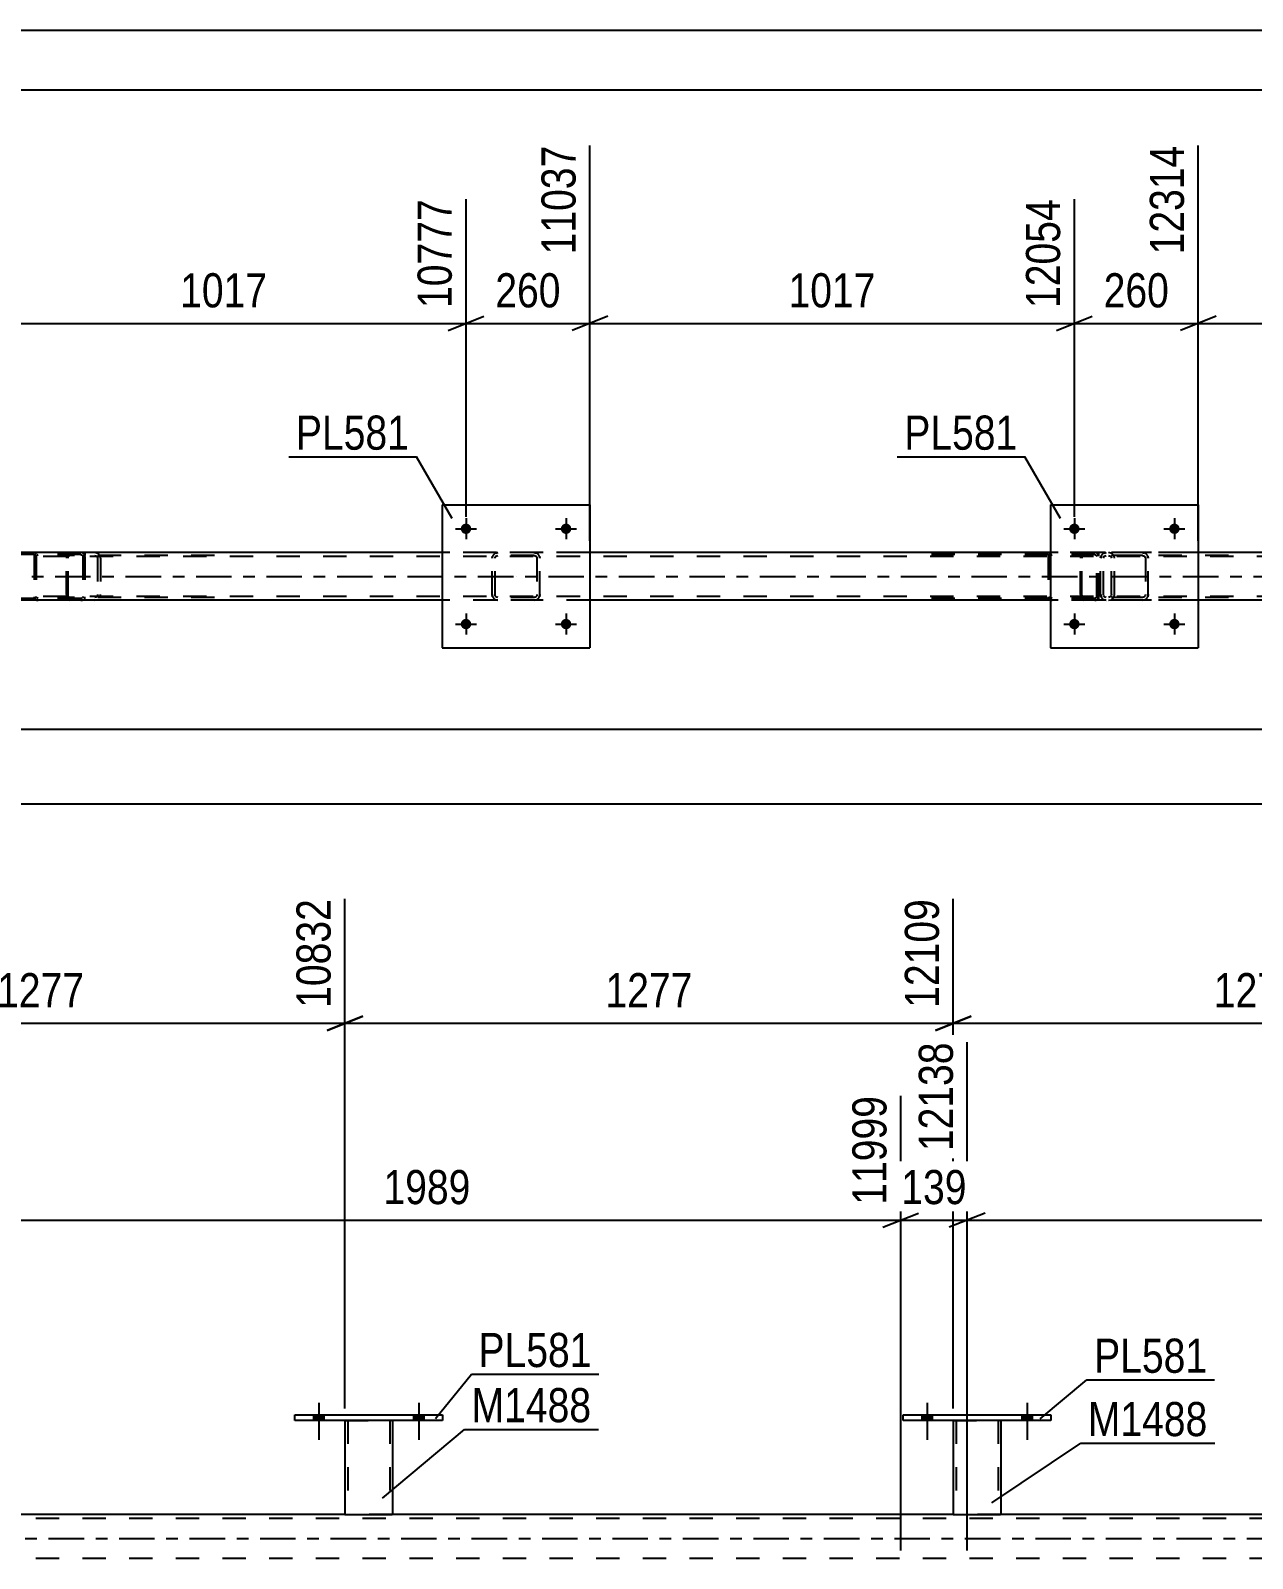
# Model space of a CAD drawing. Header units: millimetres. Extents: x 0 to 841, y 0 to 594.
# Drawn here: x 485.5 to 588.1, y 465.7 to 594 of the extents above; entities that cross this region are included whole.
import ezdxf

# ---------------------------------------------------------------- set-up
doc = ezdxf.new("R2010")
doc.units = ezdxf.units.MM
doc.linetypes.add('DXK_LINE_DOT2', pattern=[3.9198, 1.9599, -1.9599])
doc.linetypes.add('DXK_LINE_DOT3', pattern=[5.9187, 2.979, -0.9799, 0.9799, -0.9799])
doc.styles.add('Arial Narrow', font='ARIALN.TTF', dxfattribs={"height": 0.2})

# ---------------------------------------------------------------- blocks, each defined once
blk = doc.blocks.new('Unknown-814521683-1135')
at = {"color": 5, "linetype": 'Continuous'}
for p, q in [((841, 594), (0, 594)), ((836, 589), (5, 589))]:
    blk.add_line(p, q, dxfattribs=at)
blk = doc.blocks.new('Part-814521683-5058 - 4986')
at = {"color": 7, "linetype": 'DXK_LINE_DOT2'}
for p, q in [((488.51, 549.87), (488.49, 549.69)), ((488.49, 546.65), (488.49, 549.69)), ((488.57, 550.03), (488.51, 549.87)), ((488.66, 550.13), (488.57, 550.03)), ((488.63, 549.69), (488.64, 549.78)), ((488.63, 546.65), (488.63, 549.69)), ((488.64, 549.78), (488.67, 549.86)), ((488.76, 550.17), (488.66, 550.13)), ((488.67, 549.86), (488.71, 549.91)), ((488.71, 549.91), (488.76, 549.93)), ((500.92, 550.17), (488.76, 550.17)), ((500.92, 549.93), (488.76, 549.93)), ((490.04, 550.17), (490.04, 549.93)), ((491.05, 550.13), (490.85, 550.17)), ((490.85, 549.93), (490.95, 549.91)), ((490.95, 549.91), (491.03, 549.86)), ((491.03, 549.86), (491.09, 549.78)), ((491.09, 549.78), (491.1, 549.69)), ((491.1, 549.69), (491.1, 546.65)), ((491.34, 549.77), (491.32, 549.87)), ((491.36, 549.69), (491.34, 549.77)), ((491.36, 549.69), (491.36, 546.65)), ((488.49, 546.65), (488.51, 546.46)), ((488.64, 546.55), (488.63, 546.65)), ((488.67, 546.48), (488.64, 546.55)), ((488.71, 546.42), (488.67, 546.48)), ((491.03, 546.48), (490.95, 546.42)), ((491.09, 546.55), (491.03, 546.48)), ((491.1, 546.65), (491.09, 546.55)), ((491.32, 546.46), (491.34, 546.56)), ((491.34, 546.56), (491.36, 546.65)), ((488.51, 546.46), (488.57, 546.31)), ((488.57, 546.31), (488.66, 546.2)), ((488.66, 546.2), (488.76, 546.17)), ((488.76, 546.41), (488.71, 546.42)), ((500.92, 546.41), (488.76, 546.41)), ((500.92, 546.17), (488.76, 546.17)), ((490.04, 546.17), (490.04, 546.41)), ((490.95, 546.42), (490.85, 546.41)), ((490.85, 546.17), (491.05, 546.2))]:
    blk.add_line(p, q, dxfattribs=at)
blk.add_arc((490.87, 549.67), 0.492, 23.8494, 68.8059, dxfattribs=at)
blk = doc.blocks.new('Part-814521683-5015 - 4986')
at = {"color": 7, "linetype": 'DXK_LINE_DOT2'}
for p, q in [((755.04, 549.85), (90.98, 549.85)), ((755.04, 550.17), (162.47, 550.17)), ((532.44, 550.17), (520.04, 550.17)), ((583.52, 550.17), (571.12, 550.17)), ((755.04, 546.49), (90.98, 546.49)), ((532.44, 546.17), (520.04, 546.17)), ((583.52, 546.17), (571.12, 546.17))]:
    blk.add_line(p, q, dxfattribs=at)
at = {"color": 2, "linetype": 'Continuous'}
for p, q in [((520.04, 550.17), (481.36, 550.17)), ((571.12, 550.17), (532.44, 550.17)), ((622.2, 550.17), (583.52, 550.17)), ((520.04, 546.17), (481.36, 546.17)), ((571.12, 546.17), (532.44, 546.17)), ((622.2, 546.17), (583.52, 546.17))]:
    blk.add_line(p, q, dxfattribs=at)
at = {"color": 7, "linetype": 'DXK_LINE_DOT3'}
blk.add_line((90.98, 548.17), (755.04, 548.17), dxfattribs=at)
blk = doc.blocks.new('Bolt-814521683-5163 - 4986')
at = {"linetype": 'Continuous'}
for points in [[(573.56, 544.17, -1), (572.68, 544.17, -1)], [(581.96, 544.17, -1), (581.08, 544.17, -1)]]:
    blk.add_hatch(color=1, dxfattribs=at).paths.add_polyline_path(points)
at = {"color": 1, "linetype": 'Continuous'}
for p, q in [((572.24, 544.17), (574, 544.17)), ((573.12, 545.05), (573.12, 543.29)), ((580.64, 544.17), (582.4, 544.17)), ((581.52, 545.05), (581.52, 543.29))]:
    blk.add_line(p, q, dxfattribs=at)
blk = doc.blocks.new('Part-814521683-5085 - 4986')
at = {"color": 7, "linetype": 'DXK_LINE_DOT2'}
for p, q in [((574.83, 550.17), (559.5, 550.17)), ((574.83, 550.01), (559.5, 550.01)), ((570.94, 549.97), (570.92, 549.85)), ((570.92, 549.85), (570.92, 546.49)), ((571.09, 549.85), (571.1, 549.91)), ((571.09, 549.85), (571.09, 546.49)), ((571.1, 549.91), (571.14, 549.96)), ((571.26, 550.17), (571.13, 550.14)), ((571.14, 549.96), (571.19, 549.99)), ((571.19, 549.99), (571.26, 550.01)), ((574.96, 550.14), (574.83, 550.17)), ((574.83, 550.01), (574.9, 549.99)), ((574.9, 549.99), (574.95, 549.96)), ((574.95, 549.96), (574.99, 549.91)), ((574.99, 549.91), (575, 549.85)), ((575, 546.49), (575, 549.85)), ((575.17, 549.85), (575.15, 549.97)), ((575.17, 546.49), (575.17, 549.85)), ((570.92, 546.49), (570.94, 546.36)), ((571.1, 546.43), (571.09, 546.49)), ((575, 546.49), (574.99, 546.43)), ((575.15, 546.36), (575.17, 546.49)), ((574.83, 546.33), (559.5, 546.33)), ((574.83, 546.17), (559.5, 546.17)), ((571.14, 546.37), (571.1, 546.43)), ((571.13, 546.19), (571.26, 546.17)), ((571.19, 546.34), (571.14, 546.37)), ((571.26, 546.33), (571.19, 546.34)), ((574.9, 546.34), (574.83, 546.33)), ((574.83, 546.17), (574.96, 546.19)), ((574.95, 546.37), (574.9, 546.34)), ((574.99, 546.43), (574.95, 546.37))]:
    blk.add_line(p, q, dxfattribs=at)
for centre, start, end in [((571.24, 549.83), 110.7583, 155.68), ((574.84, 549.83), 24.32, 69.2417), ((571.24, 546.5), 204.32, 249.2417), ((574.84, 546.5), 290.7583, 335.68)]:
    blk.add_arc(centre, 0.331, start, end, dxfattribs=at)
blk = doc.blocks.new('Part-814521683-5089 - 4986')
at = {"color": 7, "linetype": 'DXK_LINE_DOT2'}
for p, q in [((573.65, 549.87), (573.63, 549.69)), ((573.63, 546.65), (573.63, 549.69)), ((573.7, 550.03), (573.65, 549.87)), ((573.79, 550.13), (573.7, 550.03)), ((573.76, 549.69), (573.77, 549.78)), ((573.76, 546.65), (573.76, 549.69)), ((573.77, 549.78), (573.8, 549.86)), ((573.9, 550.17), (573.79, 550.13)), ((573.8, 549.86), (573.84, 549.91)), ((573.84, 549.91), (573.9, 549.93)), ((586.05, 550.17), (573.9, 550.17)), ((586.05, 549.93), (573.9, 549.93)), ((575.17, 549.93), (575.17, 550.17)), ((576.18, 550.13), (575.99, 550.17)), ((575.99, 549.93), (576.08, 549.91)), ((576.08, 549.91), (576.17, 549.86)), ((576.17, 549.86), (576.22, 549.78)), ((576.22, 549.78), (576.24, 549.69)), ((576.24, 546.65), (576.24, 549.69)), ((576.49, 549.69), (576.45, 549.87)), ((576.49, 546.65), (576.49, 549.69)), ((573.63, 546.65), (573.65, 546.46)), ((573.77, 546.55), (573.76, 546.65)), ((573.8, 546.48), (573.77, 546.55)), ((573.84, 546.42), (573.8, 546.48)), ((576.17, 546.48), (576.08, 546.42)), ((576.22, 546.55), (576.17, 546.48)), ((576.24, 546.65), (576.22, 546.55)), ((576.45, 546.46), (576.49, 546.65)), ((573.65, 546.46), (573.7, 546.31)), ((573.7, 546.31), (573.79, 546.2)), ((573.79, 546.2), (573.9, 546.17)), ((573.9, 546.41), (573.84, 546.42)), ((586.05, 546.41), (573.9, 546.41)), ((586.05, 546.17), (573.9, 546.17)), ((575.17, 546.17), (575.17, 546.41)), ((576.08, 546.42), (575.99, 546.41)), ((575.99, 546.17), (576.18, 546.2))]:
    blk.add_line(p, q, dxfattribs=at)
for centre, start, end in [((576, 549.67), 23.8494, 68.8059), ((576, 546.66), 291.1941, 336.1506)]:
    blk.add_arc(centre, 0.492, start, end, dxfattribs=at)
blk = doc.blocks.new('Part-814521683-5098 - 4986')
at = {"color": 7, "linetype": 'DXK_LINE_DOT2'}
for p, q in [((489.7, 550.17), (474.37, 550.17)), ((489.7, 550.01), (474.37, 550.01)), ((485.81, 549.97), (485.78, 549.85)), ((485.78, 549.85), (485.78, 546.49)), ((485.95, 549.85), (485.96, 549.91)), ((485.95, 549.85), (485.95, 546.49)), ((485.96, 549.91), (486, 549.96)), ((486.12, 550.17), (485.99, 550.14)), ((486, 549.96), (486.06, 549.99)), ((486.06, 549.99), (486.12, 550.01)), ((489.83, 550.14), (489.7, 550.17)), ((489.7, 550.01), (489.76, 549.99)), ((489.76, 549.99), (489.79, 549.98)), ((489.79, 549.98), (489.82, 549.96)), ((489.82, 549.96), (489.86, 549.91)), ((489.86, 549.91), (489.87, 549.85)), ((489.87, 549.85), (489.87, 546.49)), ((490.04, 549.85), (490.01, 549.97)), ((490.04, 549.85), (490.04, 546.49)), ((485.78, 546.49), (485.81, 546.36)), ((485.96, 546.43), (485.95, 546.49)), ((489.87, 546.49), (489.86, 546.43)), ((490.01, 546.36), (490.04, 546.49)), ((489.7, 546.33), (474.37, 546.33)), ((489.7, 546.17), (474.37, 546.17)), ((486, 546.37), (485.96, 546.43)), ((485.99, 546.19), (486.12, 546.17)), ((486.06, 546.34), (486, 546.37)), ((486.12, 546.33), (486.06, 546.34)), ((489.7, 546.33), (489.76, 546.34)), ((489.7, 546.17), (489.83, 546.19)), ((489.76, 546.34), (489.79, 546.35)), ((489.79, 546.35), (489.82, 546.37)), ((489.86, 546.43), (489.82, 546.37))]:
    blk.add_line(p, q, dxfattribs=at)
for centre, start, end in [((486.11, 549.83), 110.7583, 155.68), ((489.71, 549.83), 24.32, 69.2417), ((486.11, 546.5), 204.32, 249.2417)]:
    blk.add_arc(centre, 0.331, start, end, dxfattribs=at)
blk = doc.blocks.new('Part-814521683-5120 - 4986')
at = {"color": 7, "linetype": 'DXK_LINE_DOT2'}
for p, q in [((575.32, 549.69), (575.36, 549.87)), ((575.36, 549.87), (575.32, 549.69)), ((575.32, 546.65), (575.32, 549.69)), ((575.56, 549.69), (575.58, 549.78)), ((575.56, 546.65), (575.56, 549.69)), ((575.58, 549.78), (575.63, 549.86)), ((575.62, 550.13), (575.8, 550.17)), ((575.8, 550.17), (575.62, 550.13)), ((575.63, 549.86), (575.71, 549.91)), ((575.71, 549.91), (575.8, 549.93)), ((578.84, 550.17), (575.8, 550.17)), ((578.84, 549.93), (575.8, 549.93)), ((578.84, 550.17), (579.02, 550.13)), ((579.02, 550.13), (578.84, 550.17)), ((578.84, 549.93), (578.93, 549.91)), ((578.93, 549.91), (579.01, 549.86)), ((579.01, 549.86), (579.06, 549.78)), ((579.06, 549.78), (579.08, 549.69)), ((579.08, 549.69), (579.08, 546.65)), ((579.28, 549.87), (579.32, 549.69)), ((579.32, 549.69), (579.28, 549.87)), ((579.32, 546.65), (579.32, 549.69)), ((575.36, 546.46), (575.32, 546.65)), ((575.32, 546.65), (575.36, 546.46)), ((575.58, 546.55), (575.56, 546.65)), ((575.63, 546.48), (575.58, 546.55)), ((575.71, 546.42), (575.63, 546.48)), ((579.01, 546.48), (578.93, 546.42)), ((579.06, 546.55), (579.01, 546.48)), ((579.08, 546.65), (579.06, 546.55)), ((579.32, 546.65), (579.28, 546.46)), ((579.28, 546.46), (579.32, 546.65)), ((575.8, 546.17), (575.62, 546.2)), ((575.62, 546.2), (575.8, 546.17)), ((575.8, 546.41), (575.71, 546.42)), ((578.84, 546.41), (575.8, 546.41)), ((578.84, 546.17), (575.8, 546.17)), ((578.93, 546.42), (578.84, 546.41)), ((579.02, 546.2), (578.84, 546.17)), ((578.84, 546.17), (579.02, 546.2))]:
    blk.add_line(p, q, dxfattribs=at)
at = {"color": 7, "linetype": 'DXK_LINE_DOT3'}
blk.add_line((577.32, 548.17), (577.32, 548.17), dxfattribs=at)
at = {"color": 7, "linetype": 'DXK_LINE_DOT2'}
for centre, start, end in [((575.8, 549.69), 112.5, 157.5), ((575.8, 549.69), 112.5, 157.5), ((578.84, 549.69), 22.5, 67.5), ((578.84, 549.69), 22.5, 67.5), ((575.8, 546.65), 202.5, 247.5), ((575.8, 546.65), 202.5, 247.5), ((578.84, 546.65), 292.5, 337.5), ((578.84, 546.65), 292.5, 337.5)]:
    blk.add_arc(centre, 0.48, start, end, dxfattribs=at)
blk = doc.blocks.new('Bolt-814521683-5162 - 4986')
at = {"linetype": 'Continuous'}
for points in [[(573.56, 552.17, -1), (572.68, 552.17, -1)], [(581.96, 552.17, -1), (581.08, 552.17, -1)]]:
    blk.add_hatch(color=1, dxfattribs=at).paths.add_polyline_path(points)
at = {"color": 1, "linetype": 'Continuous'}
for p, q in [((573.12, 553.05), (573.12, 551.29)), ((581.52, 553.05), (581.52, 551.29)), ((572.24, 552.17), (574, 552.17)), ((580.64, 552.17), (582.4, 552.17))]:
    blk.add_line(p, q, dxfattribs=at)
blk = doc.blocks.new('Part-814521683-5119 - 4986')
at = {"color": 2, "linetype": 'Continuous'}
for p, q in [((571.12, 554.17), (571.12, 542.17)), ((571.12, 554.17), (583.52, 554.17)), ((583.52, 554.17), (583.52, 542.17)), ((571.12, 542.17), (583.52, 542.17))]:
    blk.add_line(p, q, dxfattribs=at)
blk = doc.blocks.new('Part-814521683-5125 - 4986')
at = {"color": 2, "linetype": 'Continuous'}
for p, q in [((520.04, 554.17), (520.04, 542.17)), ((520.04, 554.17), (532.44, 554.17)), ((532.44, 554.17), (532.44, 542.17)), ((520.04, 542.17), (532.44, 542.17))]:
    blk.add_line(p, q, dxfattribs=at)
blk = doc.blocks.new('Part-814521683-5172 - 4986')
at = {"color": 7, "linetype": 'DXK_LINE_DOT2'}
for p, q in [((524.24, 549.69), (524.27, 549.87)), ((524.27, 549.87), (524.24, 549.69)), ((524.24, 546.65), (524.24, 549.69)), ((524.48, 549.69), (524.5, 549.78)), ((524.48, 546.65), (524.48, 549.69)), ((524.5, 549.78), (524.55, 549.86)), ((524.53, 550.13), (524.72, 550.17)), ((524.72, 550.17), (524.53, 550.13)), ((524.55, 549.86), (524.63, 549.91)), ((524.63, 549.91), (524.72, 549.93)), ((527.76, 550.17), (524.72, 550.17)), ((527.76, 549.93), (524.72, 549.93)), ((527.76, 550.17), (527.94, 550.13)), ((527.94, 550.13), (527.76, 550.17)), ((527.76, 549.93), (527.85, 549.91)), ((527.85, 549.91), (527.93, 549.86)), ((527.93, 549.86), (527.98, 549.78)), ((527.98, 549.78), (528, 549.69)), ((528, 549.69), (528, 546.65)), ((528.2, 549.87), (528.24, 549.69)), ((528.24, 549.69), (528.2, 549.87)), ((528.24, 546.65), (528.24, 549.69)), ((524.27, 546.46), (524.24, 546.65)), ((524.24, 546.65), (524.27, 546.46)), ((524.5, 546.55), (524.48, 546.65)), ((524.55, 546.48), (524.5, 546.55)), ((524.63, 546.42), (524.55, 546.48)), ((527.93, 546.48), (527.85, 546.42)), ((527.98, 546.55), (527.93, 546.48)), ((528, 546.65), (527.98, 546.55)), ((528.24, 546.65), (528.2, 546.46)), ((528.2, 546.46), (528.24, 546.65)), ((524.72, 546.17), (524.53, 546.2)), ((524.53, 546.2), (524.72, 546.17)), ((524.72, 546.41), (524.63, 546.42)), ((527.76, 546.41), (524.72, 546.41)), ((527.76, 546.17), (524.72, 546.17)), ((527.85, 546.42), (527.76, 546.41)), ((527.94, 546.2), (527.76, 546.17)), ((527.76, 546.17), (527.94, 546.2))]:
    blk.add_line(p, q, dxfattribs=at)
at = {"color": 7, "linetype": 'DXK_LINE_DOT3'}
blk.add_line((526.24, 548.17), (526.24, 548.17), dxfattribs=at)
at = {"color": 7, "linetype": 'DXK_LINE_DOT2'}
for centre, start, end in [((524.72, 549.69), 112.5, 157.5), ((524.72, 549.69), 112.5, 157.5), ((527.76, 549.69), 22.5, 67.5), ((527.76, 549.69), 22.5, 67.5), ((524.72, 546.65), 202.5, 247.5), ((524.72, 546.65), 202.5, 247.5), ((527.76, 546.65), 292.5, 337.5), ((527.76, 546.65), 292.5, 337.5)]:
    blk.add_arc(centre, 0.48, start, end, dxfattribs=at)
blk = doc.blocks.new('Bolt-814521683-5208 - 4986')
at = {"linetype": 'Continuous'}
for points in [[(522.48, 552.17, -1), (521.6, 552.17, -1)], [(530.88, 552.17, -1), (530, 552.17, -1)]]:
    blk.add_hatch(color=1, dxfattribs=at).paths.add_polyline_path(points)
at = {"color": 1, "linetype": 'Continuous'}
for p, q in [((522.04, 553.05), (522.04, 551.29)), ((530.44, 553.05), (530.44, 551.29)), ((521.16, 552.17), (522.92, 552.17)), ((529.56, 552.17), (531.32, 552.17))]:
    blk.add_line(p, q, dxfattribs=at)
blk = doc.blocks.new('Bolt-814521683-5209 - 4986')
at = {"linetype": 'Continuous'}
for points in [[(522.48, 544.17, -1), (521.6, 544.17, -1)], [(530.88, 544.17, -1), (530, 544.17, -1)]]:
    blk.add_hatch(color=1, dxfattribs=at).paths.add_polyline_path(points)
at = {"color": 1, "linetype": 'Continuous'}
for p, q in [((521.16, 544.17), (522.92, 544.17)), ((522.04, 545.05), (522.04, 543.29)), ((529.56, 544.17), (531.32, 544.17)), ((530.44, 545.05), (530.44, 543.29))]:
    blk.add_line(p, q, dxfattribs=at)
blk = doc.blocks.new('Bolt-814521683-3290 - 3269')
at = {"linetype": 'Continuous'}
for points in [[(560.31, 477.31), (561.19, 477.31), (561.19, 477.79), (560.31, 477.79)], [(568.71, 477.31), (569.59, 477.31), (569.59, 477.79), (568.71, 477.79)]]:
    blk.add_hatch(color=1, dxfattribs=at).paths.add_polyline_path(points)
at = {"color": 1, "linetype": 'Continuous'}
for p, q in [((560.75, 478.79), (560.75, 475.67)), ((569.15, 478.79), (569.15, 475.67)), ((560.31, 477.79), (560.31, 477.31)), ((561.19, 477.79), (561.19, 477.31)), ((568.71, 477.79), (568.71, 477.31)), ((569.59, 477.79), (569.59, 477.31))]:
    blk.add_line(p, q, dxfattribs=at)
blk = doc.blocks.new('Bolt-814521683-3291 - 3269')
at = {"linetype": 'Continuous'}
for points in [[(560.31, 477.31), (561.19, 477.31), (561.19, 477.79), (560.31, 477.79)], [(568.71, 477.31), (569.59, 477.31), (569.59, 477.79), (568.71, 477.79)]]:
    blk.add_hatch(color=1, dxfattribs=at).paths.add_polyline_path(points)
at = {"color": 1, "linetype": 'Continuous'}
for p, q in [((560.75, 478.79), (560.75, 475.67)), ((569.15, 478.79), (569.15, 475.67)), ((560.31, 477.79), (560.31, 477.31)), ((561.19, 477.79), (561.19, 477.31)), ((568.71, 477.79), (568.71, 477.31)), ((569.59, 477.79), (569.59, 477.31))]:
    blk.add_line(p, q, dxfattribs=at)
blk = doc.blocks.new('Bolt-814521683-3292 - 3269')
at = {"linetype": 'Continuous'}
for points in [[(509.23, 477.31), (510.11, 477.31), (510.11, 477.79), (509.23, 477.79)], [(517.63, 477.31), (518.51, 477.31), (518.51, 477.79), (517.63, 477.79)]]:
    blk.add_hatch(color=1, dxfattribs=at).paths.add_polyline_path(points)
at = {"color": 1, "linetype": 'Continuous'}
for p, q in [((509.67, 478.79), (509.67, 475.67)), ((518.07, 478.79), (518.07, 475.67)), ((509.23, 477.79), (509.23, 477.31)), ((510.11, 477.79), (510.11, 477.31)), ((517.63, 477.79), (517.63, 477.31)), ((518.51, 477.79), (518.51, 477.31))]:
    blk.add_line(p, q, dxfattribs=at)
blk = doc.blocks.new('Bolt-814521683-3293 - 3269')
at = {"linetype": 'Continuous'}
for points in [[(509.23, 477.31), (510.11, 477.31), (510.11, 477.79), (509.23, 477.79)], [(517.63, 477.31), (518.51, 477.31), (518.51, 477.79), (517.63, 477.79)]]:
    blk.add_hatch(color=1, dxfattribs=at).paths.add_polyline_path(points)
at = {"color": 1, "linetype": 'Continuous'}
for p, q in [((509.67, 478.79), (509.67, 475.67)), ((518.07, 478.79), (518.07, 475.67)), ((509.23, 477.79), (509.23, 477.31)), ((510.11, 477.79), (510.11, 477.31)), ((517.63, 477.79), (517.63, 477.31)), ((518.51, 477.79), (518.51, 477.31))]:
    blk.add_line(p, q, dxfattribs=at)
blk = doc.blocks.new('Part-814521683-3429 - 3269')
at = {"color": 2, "linetype": 'Continuous'}
for p, q in [((558.75, 477.79), (571.15, 477.79)), ((558.75, 477.31), (558.75, 477.79)), ((571.15, 477.31), (558.75, 477.31)), ((571.15, 477.79), (571.15, 477.31))]:
    blk.add_line(p, q, dxfattribs=at)
blk = doc.blocks.new('Part-814521683-3434 - 3269')
at = {"color": 2, "linetype": 'Continuous'}
for p, q in [((562.95, 477.31), (562.95, 469.4)), ((566.95, 477.31), (566.95, 469.4)), ((562.95, 469.4), (566.91, 469.4)), ((566.95, 469.4), (566.91, 469.4))]:
    blk.add_line(p, q, dxfattribs=at)
at = {"color": 7, "linetype": 'DXK_LINE_DOT2'}
for p, q in [((562.95, 477.31), (566.95, 477.31)), ((562.95, 477.31), (562.95, 477.31)), ((562.95, 477.31), (562.95, 477.31)), ((563.19, 477.31), (563.19, 469.4)), ((566.71, 477.31), (566.71, 469.4)), ((566.95, 477.31), (566.95, 477.31)), ((566.95, 477.31), (566.95, 477.31)), ((566.69, 469.4), (566.71, 469.4))]:
    blk.add_line(p, q, dxfattribs=at)
blk = doc.blocks.new('Part-814521683-3439 - 3269')
at = {"color": 2, "linetype": 'Continuous'}
for p, q in [((507.67, 477.79), (520.07, 477.79)), ((507.67, 477.31), (507.67, 477.79)), ((520.07, 477.31), (507.67, 477.31)), ((520.07, 477.79), (520.07, 477.31))]:
    blk.add_line(p, q, dxfattribs=at)
blk = doc.blocks.new('Part-814521683-3444 - 3269')
at = {"color": 2, "linetype": 'Continuous'}
for p, q in [((511.87, 477.31), (511.87, 469.4)), ((515.87, 477.31), (515.87, 469.4)), ((511.87, 469.4), (515.83, 469.4)), ((515.87, 469.4), (515.83, 469.4))]:
    blk.add_line(p, q, dxfattribs=at)
at = {"color": 7, "linetype": 'DXK_LINE_DOT2'}
for p, q in [((511.87, 477.31), (515.87, 477.31)), ((511.87, 477.31), (511.87, 477.31)), ((511.87, 477.31), (511.87, 477.31)), ((512.11, 477.31), (512.11, 469.4)), ((515.63, 477.31), (515.63, 469.4)), ((515.87, 477.31), (515.87, 477.31)), ((515.87, 477.31), (515.87, 477.31)), ((515.61, 469.4), (515.63, 469.4))]:
    blk.add_line(p, q, dxfattribs=at)
blk = doc.blocks.new('Part-814521683-3675 - 3269')
at = {"color": 7, "linetype": 'DXK_LINE_DOT2'}
for p, q in [((742.67, 469.08), (78.6, 469.08)), ((515.87, 469.4), (511.87, 469.4)), ((566.95, 469.4), (562.95, 469.4)), ((742.67, 465.72), (78.6, 465.72))]:
    blk.add_line(p, q, dxfattribs=at)
at = {"color": 2, "linetype": 'Continuous'}
for p, q in [((511.87, 469.4), (464.79, 469.4)), ((562.95, 469.4), (515.87, 469.4)), ((614.03, 469.4), (566.95, 469.4))]:
    blk.add_line(p, q, dxfattribs=at)
at = {"color": 7, "linetype": 'DXK_LINE_DOT3'}
blk.add_line((78.6, 467.4), (742.67, 467.4), dxfattribs=at)
blk = doc.blocks.new('StraightDimension-814521683-5607 - 4986')
at = {"color": 7, "linetype": 'Continuous'}
for p, q in [((481.36, 551.17), (481.36, 582.52)), ((522.04, 553.17), (522.04, 579.85)), ((482.86, 570.01), (479.86, 568.81)), ((520.54, 568.81), (523.54, 570.01)), ((481.36, 569.41), (522.04, 569.41))]:
    blk.add_line(p, q, dxfattribs=at)
at = {"color": 0}
blk.add_wipeout([(505.95, 570.16), (505.95, 574.36), (497.44, 574.36), (497.44, 570.16)], dxfattribs=at)
at = {"color": 3, "style": 'Arial Narrow'}
blk.add_text('1017', height=2.863, dxfattribs=at).set_placement((498.04, 570.76))
at = {"color": 0, "linetype": 'Continuous'}
blk.add_wipeout([(521.44, 580.45), (517.24, 580.45), (517.24, 570.11), (521.44, 570.11)], dxfattribs=at)
at = {"color": 3, "linetype": 'Continuous', "style": 'Arial Narrow'}
blk.add_text('10777', height=2.863, rotation=90.0002, dxfattribs=at).set_placement((520.84, 570.71))
blk = doc.blocks.new('StraightDimension-814521683-5855 - 4986')
at = {"color": 7, "linetype": 'Continuous'}
blk.add_line((90.34, 529.08), (797.6, 529.08), dxfattribs=at)
blk = doc.blocks.new('StraightDimension-814521683-8673 - 4986')
at = {"color": 7, "linetype": 'Continuous'}
blk.add_line((90.98, 535.34), (796.96, 535.34), dxfattribs=at)
blk = doc.blocks.new('StraightDimension-814521683-5627 - 4986')
at = {"color": 7, "linetype": 'Continuous'}
for p, q in [((532.44, 551.17), (532.44, 584.35)), ((522.04, 553.17), (522.04, 579.85)), ((520.54, 568.81), (523.54, 570.01)), ((533.94, 570.01), (530.94, 568.81)), ((522.04, 569.41), (532.44, 569.41))]:
    blk.add_line(p, q, dxfattribs=at)
at = {"color": 0}
blk.add_wipeout([(530.58, 570.16), (530.58, 574.36), (523.9, 574.36), (523.9, 570.16)], dxfattribs=at)
at = {"color": 3, "style": 'Arial Narrow'}
blk.add_text('260', height=2.863, dxfattribs=at).set_placement((524.5, 570.76))
at = {"color": 0, "linetype": 'Continuous'}
blk.add_wipeout([(531.84, 584.95), (527.64, 584.95), (527.64, 574.61), (531.84, 574.61)], dxfattribs=at)
at = {"color": 3, "linetype": 'Continuous', "style": 'Arial Narrow'}
blk.add_text('11037', height=2.863, rotation=90.0002, dxfattribs=at).set_placement((531.24, 575.21))
blk = doc.blocks.new('StraightDimension-814521683-5647 - 4986')
at = {"color": 7, "linetype": 'Continuous'}
for p, q in [((532.44, 551.17), (532.44, 584.35)), ((573.12, 553.17), (573.12, 579.85)), ((533.94, 570.01), (530.94, 568.81)), ((571.62, 568.81), (574.62, 570.01)), ((532.44, 569.41), (573.12, 569.41))]:
    blk.add_line(p, q, dxfattribs=at)
at = {"color": 0}
blk.add_wipeout([(557.03, 570.16), (557.03, 574.36), (548.52, 574.36), (548.52, 570.16)], dxfattribs=at)
at = {"color": 3, "style": 'Arial Narrow'}
blk.add_text('1017', height=2.863, dxfattribs=at).set_placement((549.12, 570.76))
at = {"color": 0, "linetype": 'Continuous'}
blk.add_wipeout([(572.52, 580.45), (568.32, 580.45), (568.32, 570.11), (572.52, 570.11)], dxfattribs=at)
at = {"color": 3, "linetype": 'Continuous', "style": 'Arial Narrow'}
blk.add_text('12054', height=2.863, rotation=90.0002, dxfattribs=at).set_placement((571.92, 570.71))
blk = doc.blocks.new('StraightDimension-814521683-5667 - 4986')
at = {"color": 7, "linetype": 'Continuous'}
for p, q in [((583.52, 551.17), (583.52, 584.35)), ((573.12, 553.17), (573.12, 579.85)), ((571.62, 568.81), (574.62, 570.01)), ((585.02, 570.01), (582.02, 568.81)), ((573.12, 569.41), (583.52, 569.41))]:
    blk.add_line(p, q, dxfattribs=at)
at = {"color": 0}
blk.add_wipeout([(581.66, 570.16), (581.66, 574.36), (574.98, 574.36), (574.98, 570.16)], dxfattribs=at)
at = {"color": 3, "style": 'Arial Narrow'}
blk.add_text('260', height=2.863, dxfattribs=at).set_placement((575.58, 570.76))
at = {"color": 0, "linetype": 'Continuous'}
blk.add_wipeout([(582.92, 584.95), (578.72, 584.95), (578.72, 574.61), (582.92, 574.61)], dxfattribs=at)
at = {"color": 3, "linetype": 'Continuous', "style": 'Arial Narrow'}
blk.add_text('12314', height=2.863, rotation=90.0002, dxfattribs=at).set_placement((582.32, 575.21))
blk = doc.blocks.new('StraightDimension-814521683-5687 - 4986')
at = {"color": 7, "linetype": 'Continuous'}
for p, q in [((583.52, 551.17), (583.52, 584.35)), ((624.2, 553.17), (624.2, 579.85)), ((585.02, 570.01), (582.02, 568.81)), ((622.7, 568.81), (625.7, 570.01)), ((583.52, 569.41), (624.2, 569.41))]:
    blk.add_line(p, q, dxfattribs=at)
at = {"color": 0}
blk.add_wipeout([(608.12, 570.16), (608.12, 574.36), (599.6, 574.36), (599.6, 570.16)], dxfattribs=at)
at = {"color": 3, "style": 'Arial Narrow'}
blk.add_text('1017', height=2.863, dxfattribs=at).set_placement((600.2, 570.76))
at = {"color": 0, "linetype": 'Continuous'}
blk.add_wipeout([(623.6, 580.45), (619.4, 580.45), (619.4, 570.11), (623.6, 570.11)], dxfattribs=at)
at = {"color": 3, "linetype": 'Continuous', "style": 'Arial Narrow'}
blk.add_text('13331', height=2.863, rotation=90.0002, dxfattribs=at).set_placement((623, 570.71))
blk = doc.blocks.new('StraightDimension-814521683-4659 - 3269')
at = {"color": 7, "linetype": 'Continuous'}
for p, q in [((564.12, 466.4), (564.12, 509.06)), ((643.68, 466.4), (643.68, 504.56)), ((565.62, 494.72), (562.62, 493.52)), ((564.12, 494.12), (643.68, 494.12)), ((642.18, 493.52), (645.18, 494.72))]:
    blk.add_line(p, q, dxfattribs=at)
at = {"color": 0}
blk.add_wipeout([(608.15, 494.87), (608.15, 499.07), (599.64, 499.07), (599.64, 494.87)], dxfattribs=at)
at = {"color": 3, "style": 'Arial Narrow'}
blk.add_text('1989', height=2.863, dxfattribs=at).set_placement((600.24, 495.47))
at = {"color": 0, "linetype": 'Continuous'}
blk.add_wipeout([(643.08, 505.16), (638.88, 505.16), (638.88, 494.82), (643.08, 494.82)], dxfattribs=at)
at = {"color": 3, "linetype": 'Continuous', "style": 'Arial Narrow'}
blk.add_text('14127', height=2.863, rotation=90.0002, dxfattribs=at).set_placement((642.48, 495.42))
blk = doc.blocks.new('StraightDimension-814521683-4085 - 3269')
at = {"color": 7, "linetype": 'Continuous'}
for p, q in [((511.87, 478.31), (511.87, 521.09)), ((562.95, 478.31), (562.95, 521.09)), ((513.37, 511.25), (510.37, 510.05)), ((511.87, 510.65), (562.95, 510.65)), ((561.45, 510.05), (564.45, 511.25))]:
    blk.add_line(p, q, dxfattribs=at)
at = {"color": 0}
blk.add_wipeout([(541.66, 511.4), (541.66, 515.6), (533.15, 515.6), (533.15, 511.4)], dxfattribs=at)
at = {"color": 3, "style": 'Arial Narrow'}
blk.add_text('1277', height=2.863, dxfattribs=at).set_placement((533.75, 512))
at = {"color": 0, "linetype": 'Continuous'}
blk.add_wipeout([(562.35, 521.69), (558.15, 521.69), (558.15, 511.35), (562.35, 511.35)], dxfattribs=at)
at = {"color": 3, "linetype": 'Continuous', "style": 'Arial Narrow'}
blk.add_text('12109', height=2.863, rotation=90.0002, dxfattribs=at).set_placement((561.75, 511.95))
blk = doc.blocks.new('StraightDimension-814521683-4095 - 3269')
at = {"color": 7, "linetype": 'Continuous'}
for p, q in [((562.95, 478.31), (562.95, 521.09)), ((614.03, 478.31), (614.03, 521.09)), ((564.45, 511.25), (561.45, 510.05)), ((562.95, 510.65), (614.03, 510.65)), ((612.53, 510.05), (615.53, 511.25))]:
    blk.add_line(p, q, dxfattribs=at)
at = {"color": 0}
blk.add_wipeout([(592.74, 511.4), (592.74, 515.6), (584.23, 515.6), (584.23, 511.4)], dxfattribs=at)
at = {"color": 3, "style": 'Arial Narrow'}
blk.add_text('1277', height=2.863, dxfattribs=at).set_placement((584.83, 512))
at = {"color": 0, "linetype": 'Continuous'}
blk.add_wipeout([(613.43, 521.69), (609.23, 521.69), (609.23, 511.35), (613.43, 511.35)], dxfattribs=at)
at = {"color": 3, "linetype": 'Continuous', "style": 'Arial Narrow'}
blk.add_text('13386', height=2.863, rotation=90.0002, dxfattribs=at).set_placement((612.83, 511.95))
blk = doc.blocks.new('StraightDimension-814521683-4075 - 3269')
at = {"color": 7, "linetype": 'Continuous'}
for p, q in [((511.87, 478.31), (511.87, 521.09)), ((460.79, 478.31), (460.79, 519.26)), ((462.29, 511.25), (459.29, 510.05)), ((460.79, 510.65), (511.87, 510.65)), ((510.37, 510.05), (513.37, 511.25))]:
    blk.add_line(p, q, dxfattribs=at)
at = {"color": 0}
blk.add_wipeout([(490.58, 511.4), (490.58, 515.6), (482.07, 515.6), (482.07, 511.4)], dxfattribs=at)
at = {"color": 3, "style": 'Arial Narrow'}
blk.add_text('1277', height=2.863, dxfattribs=at).set_placement((482.67, 512))
at = {"color": 0, "linetype": 'Continuous'}
blk.add_wipeout([(511.27, 521.69), (507.07, 521.69), (507.07, 511.35), (511.27, 511.35)], dxfattribs=at)
at = {"color": 3, "linetype": 'Continuous', "style": 'Arial Narrow'}
blk.add_text('10832', height=2.863, rotation=90.0002, dxfattribs=at).set_placement((510.67, 511.95))
blk = doc.blocks.new('StraightDimension-814521683-4697 - 3269')
at = {"color": 7, "linetype": 'Continuous'}
for p, q in [((478.98, 466.4), (478.98, 509.06)), ((558.54, 466.4), (558.54, 504.56)), ((480.48, 494.72), (477.48, 493.52)), ((478.98, 494.12), (558.54, 494.12)), ((557.04, 493.52), (560.04, 494.72))]:
    blk.add_line(p, q, dxfattribs=at)
at = {"color": 0}
blk.add_wipeout([(523.02, 494.87), (523.02, 499.07), (514.51, 499.07), (514.51, 494.87)], dxfattribs=at)
at = {"color": 3, "style": 'Arial Narrow'}
blk.add_text('1989', height=2.863, dxfattribs=at).set_placement((515.11, 495.47))
at = {"color": 0, "linetype": 'Continuous'}
blk.add_wipeout([(557.94, 505.16), (553.74, 505.16), (553.74, 494.82), (557.94, 494.82)], dxfattribs=at)
at = {"color": 3, "linetype": 'Continuous', "style": 'Arial Narrow'}
blk.add_text('11999', height=2.863, rotation=90.0002, dxfattribs=at).set_placement((557.34, 495.42))
blk = doc.blocks.new('StraightDimension-814521683-4678 - 3269')
at = {"color": 7, "linetype": 'Continuous'}
for p, q in [((564.12, 466.4), (564.12, 509.06)), ((558.54, 466.4), (558.54, 504.56)), ((557.04, 493.52), (560.04, 494.72)), ((558.54, 494.12), (564.12, 494.12)), ((565.62, 494.72), (562.62, 493.52))]:
    blk.add_line(p, q, dxfattribs=at)
at = {"color": 0}
blk.add_wipeout([(564.67, 494.87), (564.67, 499.07), (557.99, 499.07), (557.99, 494.87)], dxfattribs=at)
at = {"color": 3, "style": 'Arial Narrow'}
blk.add_text('139', height=2.863, dxfattribs=at).set_placement((558.59, 495.47))
at = {"color": 0, "linetype": 'Continuous'}
blk.add_wipeout([(563.52, 509.66), (559.32, 509.66), (559.32, 499.32), (563.52, 499.32)], dxfattribs=at)
at = {"color": 3, "linetype": 'Continuous', "style": 'Arial Narrow'}
blk.add_text('12138', height=2.863, rotation=90.0002, dxfattribs=at).set_placement((562.92, 499.92))
blk = doc.blocks.new('Mark-814521683-5115 - 4986')
at = {"color": 0}
blk.add_wipeout([(568.35, 558.81), (568.35, 561.81), (558.84, 561.81), (558.84, 558.81)], dxfattribs=at)
blk.add_wipeout([(568.35, 558.81), (568.35, 561.81), (558.84, 561.81), (558.84, 558.81)], dxfattribs=at)
at = {"color": 30, "linetype": 'Continuous'}
for p in [(558.24, 558.21), (571.95, 553.02)]:
    blk.add_line(p, (568.95, 558.21), dxfattribs=at)
at = {"color": 3, "style": 'Arial Narrow'}
blk.add_text('PL581', height=2.863, dxfattribs=at).set_placement((558.84, 558.81))
blk = doc.blocks.new('Mark-814521683-5121 - 4986')
at = {"color": 0}
blk.add_wipeout([(517.27, 558.81), (517.27, 561.81), (507.76, 561.81), (507.76, 558.81)], dxfattribs=at)
blk.add_wipeout([(517.27, 558.81), (517.27, 561.81), (507.76, 561.81), (507.76, 558.81)], dxfattribs=at)
at = {"color": 30, "linetype": 'Continuous'}
for p in [(507.16, 558.21), (520.87, 553.02)]:
    blk.add_line(p, (517.87, 558.21), dxfattribs=at)
at = {"color": 3, "style": 'Arial Narrow'}
blk.add_text('PL581', height=2.863, dxfattribs=at).set_placement((507.76, 558.81))
blk = doc.blocks.new('Mark-814521683-3425 - 3269')
at = {"color": 0}
blk.add_wipeout([(584.29, 481.31), (584.29, 484.31), (574.78, 484.31), (574.78, 481.31)], dxfattribs=at)
blk.add_wipeout([(584.29, 481.31), (584.29, 484.31), (574.78, 484.31), (574.78, 481.31)], dxfattribs=at)
at = {"color": 30, "linetype": 'Continuous'}
for p, q in [((570.25, 477.45), (574.18, 480.71)), ((574.18, 480.71), (584.89, 480.71))]:
    blk.add_line(p, q, dxfattribs=at)
at = {"color": 3, "style": 'Arial Narrow'}
blk.add_text('PL581', height=2.863, dxfattribs=at).set_placement((574.78, 481.31))
blk = doc.blocks.new('Mark-814521683-3430 - 3269')
at = {"color": 0}
blk.add_wipeout([(584.3, 475.99), (584.3, 478.99), (574.25, 478.99), (574.25, 475.99)], dxfattribs=at)
blk.add_wipeout([(584.3, 475.99), (584.3, 478.99), (574.25, 478.99), (574.25, 475.99)], dxfattribs=at)
at = {"color": 30, "linetype": 'Continuous'}
for p, q in [((566.18, 470.4), (573.65, 475.39)), ((573.65, 475.39), (584.9, 475.39))]:
    blk.add_line(p, q, dxfattribs=at)
at = {"color": 3, "style": 'Arial Narrow'}
blk.add_text('M1488', height=2.863, dxfattribs=at).set_placement((574.25, 475.99))
blk = doc.blocks.new('Mark-814521683-3435 - 3269')
at = {"color": 0}
blk.add_wipeout([(532.59, 481.79), (532.59, 484.79), (523.09, 484.79), (523.09, 481.79)], dxfattribs=at)
blk.add_wipeout([(532.59, 481.79), (532.59, 484.79), (523.09, 484.79), (523.09, 481.79)], dxfattribs=at)
at = {"color": 30, "linetype": 'Continuous'}
for p, q in [((519.49, 477.47), (522.49, 481.19)), ((522.49, 481.19), (533.19, 481.19))]:
    blk.add_line(p, q, dxfattribs=at)
at = {"color": 3, "style": 'Arial Narrow'}
blk.add_text('PL581', height=2.863, dxfattribs=at).set_placement((523.09, 481.79))
blk = doc.blocks.new('Mark-814521683-3440 - 3269')
at = {"color": 0}
blk.add_wipeout([(532.56, 477.16), (532.56, 480.16), (522.51, 480.16), (522.51, 477.16)], dxfattribs=at)
blk.add_wipeout([(532.56, 477.16), (532.56, 480.16), (522.51, 480.16), (522.51, 477.16)], dxfattribs=at)
at = {"color": 30, "linetype": 'Continuous'}
for p, q in [((515.03, 470.78), (521.91, 476.56)), ((521.91, 476.56), (533.16, 476.56))]:
    blk.add_line(p, q, dxfattribs=at)
at = {"color": 3, "style": 'Arial Narrow'}
blk.add_text('M1488', height=2.863, dxfattribs=at).set_placement((522.51, 477.16))

msp = doc.modelspace()

# ---------------------------------------------------------------- block references
for name in ['Unknown-814521683-1135', 'Part-814521683-5125 - 4986', 'Bolt-814521683-5208 - 4986', 'Part-814521683-5119 - 4986', 'Bolt-814521683-5162 - 4986', 'Part-814521683-5015 - 4986', 'Part-814521683-5098 - 4986', 'Part-814521683-5058 - 4986', 'Part-814521683-5172 - 4986', 'Part-814521683-5085 - 4986', 'Part-814521683-5089 - 4986', 'Part-814521683-5120 - 4986', 'Bolt-814521683-5209 - 4986', 'Bolt-814521683-5163 - 4986', 'Bolt-814521683-3292 - 3269', 'Bolt-814521683-3293 - 3269', 'Bolt-814521683-3290 - 3269', 'Bolt-814521683-3291 - 3269', 'Part-814521683-3439 - 3269', 'Part-814521683-3444 - 3269', 'Part-814521683-3429 - 3269', 'Part-814521683-3434 - 3269', 'Part-814521683-3675 - 3269']:
    msp.add_blockref(name, (0, 0))

# ---------------------------------------------------------------- next in the draw order: block references
for name in ['StraightDimension-814521683-5607 - 4986', 'StraightDimension-814521683-5855 - 4986', 'StraightDimension-814521683-4659 - 3269']:
    msp.add_blockref(name, (0, 0))

# ---------------------------------------------------------------- next in the draw order: block references
for name in ['StraightDimension-814521683-5627 - 4986', 'StraightDimension-814521683-8673 - 4986', 'StraightDimension-814521683-4085 - 3269']:
    msp.add_blockref(name, (0, 0))

# ---------------------------------------------------------------- next in the draw order: block references
for name in ['StraightDimension-814521683-5647 - 4986', 'Mark-814521683-5121 - 4986', 'StraightDimension-814521683-4075 - 3269', 'StraightDimension-814521683-4095 - 3269']:
    msp.add_blockref(name, (0, 0))

# ---------------------------------------------------------------- next in the draw order: block references
for name in ['StraightDimension-814521683-5667 - 4986', 'StraightDimension-814521683-4697 - 3269', 'Mark-814521683-3425 - 3269']:
    msp.add_blockref(name, (0, 0))

# ---------------------------------------------------------------- next in the draw order: block references
for name in ['StraightDimension-814521683-5687 - 4986', 'Mark-814521683-5115 - 4986', 'StraightDimension-814521683-4678 - 3269', 'Mark-814521683-3435 - 3269']:
    msp.add_blockref(name, (0, 0))

# ---------------------------------------------------------------- next in the draw order: block references
for name in ['Mark-814521683-3440 - 3269', 'Mark-814521683-3430 - 3269']:
    msp.add_blockref(name, (0, 0))

doc.saveas('drawing.dxf')
